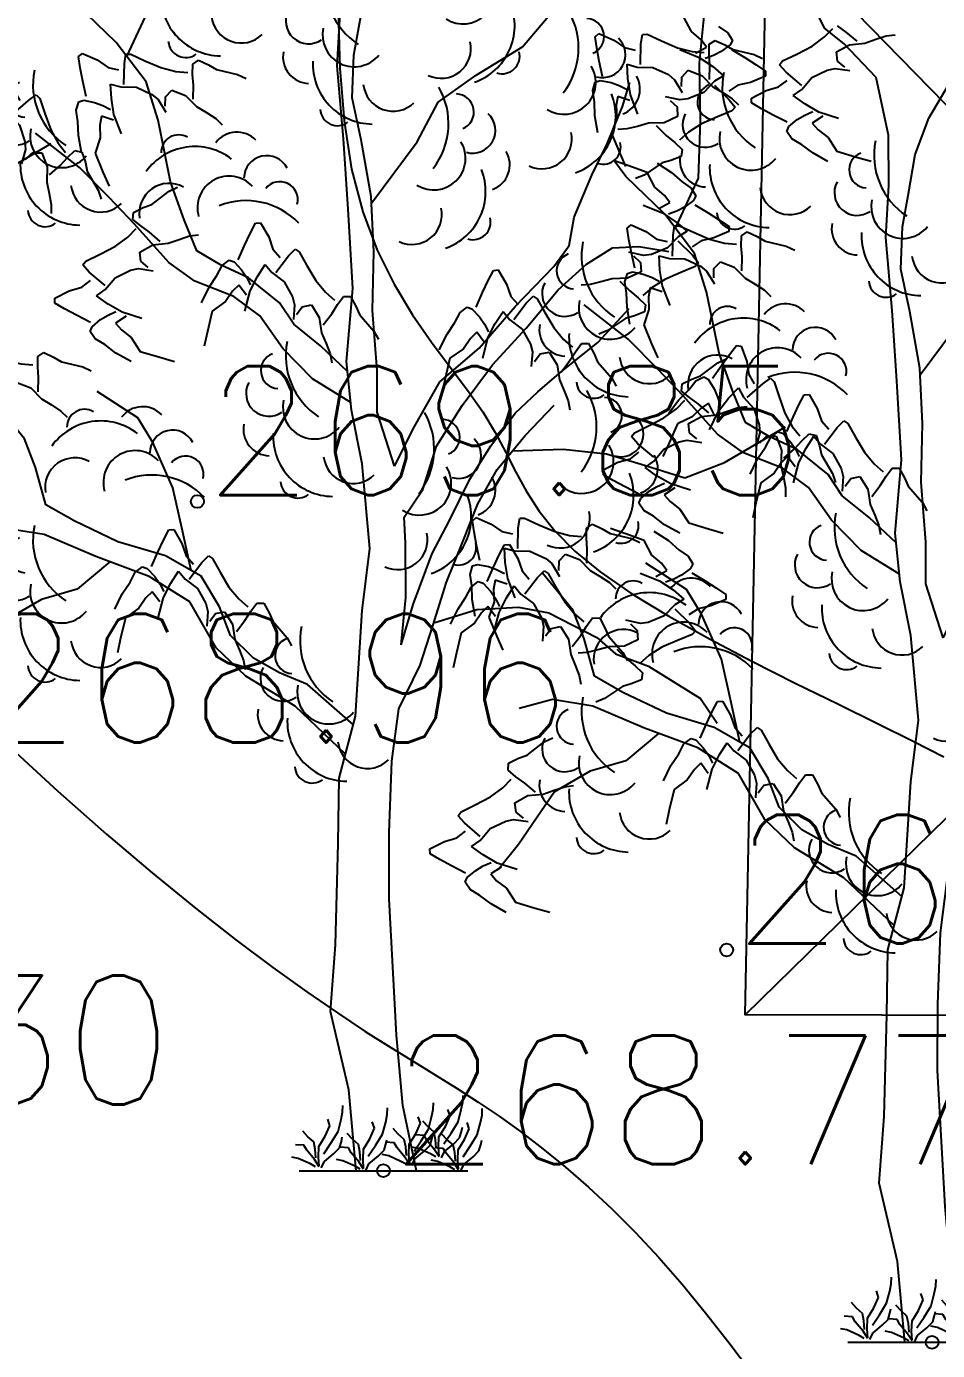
# Model space of a CAD drawing. Extents: x 524954 to 526204, y 9523489 to 9524010.
# Drawn here: x 525405.26 to 525412.33, y 9523567.04 to 9523577.31 of the extents above; entities that cross this region are included whole.
import ezdxf

# ---------------------------------------------------------------- set-up
doc = ezdxf.new("R2010")
doc.units = 0
doc.header["$PDMODE"] = 33
doc.header["$PDSIZE"] = 0.1
doc.linetypes.add('ACAD_ISO12W100', pattern=[21, 12, -3, 0, -3, 0, -3])
for name, color, linetype in [('Arbre', 34, 'ACAD_ISO12W100'), ('Bati', 6, 'Continuous'), ('CN_01_00', 3, 'Continuous'), ('CN_10_00', 1, 'Continuous'), ('TopoAlt', 3, 'Continuous'), ('TOPOJIS', 7, 'Continuous')]:
    doc.layers.add(name, color=color, linetype=linetype)
doc.styles.add('Simplex 1.0', font='Simplex.shx', dxfattribs={"width": 0.99, "height": 1})

# ---------------------------------------------------------------- blocks, each defined once
blk = doc.blocks.new('TCPOINT M')
at = {"color": 0}
blk.add_point((0, 0), dxfattribs=at)
at = {"layer": 'TopoAlt', "style": 'Simplex 1.0', "width": 0.99}
blk.add_attdef('ALT', (0.15, 0.15), '', height=1, dxfattribs=at)
blk = doc.blocks.new('v088')
at = {"linetype": 'Continuous'}
for p, q in [((-1.806, 9.931), (-1.749, 10.491)), ((-0.835, 10.2), (-0.991, 10.52)), ((-0.836, 10.131), (-0.771, 10.198)), ((-0.683, 10.078), (-0.835, 10.2)), ((-0.666, 10.169), (-0.735, 10.218)), ((-2.616, 10.132), (-2.587, 10.158)), ((-2.603, 10.046), (-2.616, 10.132)), ((-2.587, 10.158), (-2.471, 10.107)), ((-2.471, 10.107), (-2.388, 10.049)), ((-2.264, 9.917), (-2.261, 10.077)), ((-2.261, 10.077), (-2.249, 10.151)), ((-2.249, 10.151), (-2.211, 10.152)), ((-2.211, 10.152), (-2.101, 10.101)), ((-2.101, 10.101), (-1.977, 10.047)), ((-1.731, 9.995), (-1.73, 10.074)), ((-1.73, 10.074), (-1.685, 10.105)), ((-1.685, 10.105), (-1.608, 10.069)), ((-0.931, 10.06), (-0.836, 10.131)), ((-0.743, 10.015), (-0.642, 10.071)), ((-0.435, 9.816), (-0.683, 10.078)), ((-0.583, 10.098), (-0.666, 10.169)), ((-0.642, 10.071), (-0.523, 10.083)), ((-0.523, 10.083), (-0.438, 10.113)), ((-0.438, 10.113), (-0.356, 10.14)), ((-0.356, 10.14), (-0.287, 10.149)), ((-2.583, 9.943), (-2.603, 10.046)), ((-2.388, 10.049), (-2.306, 10.03)), ((-1.977, 10.047), (-1.862, 10.018)), ((-1.862, 10.018), (-1.769, 10.01)), ((-1.725, 9.911), (-1.731, 9.995)), ((-1.608, 10.069), (-1.547, 10.033)), ((-1.547, 10.033), (-1.382, 9.994)), ((-1.382, 9.994), (-1.316, 9.963)), ((-1.161, 9.945), (-1.051, 9.998)), ((-1.051, 9.998), (-0.931, 10.06)), ((-0.734, 9.943), (-0.743, 10.015)), ((-2.558, 9.824), (-2.583, 9.943)), ((-2.368, 9.919), (-2.288, 9.897)), ((-2.362, 9.808), (-2.368, 9.919)), ((-2.288, 9.897), (-2.168, 9.895)), ((-2.168, 9.895), (-2.047, 9.839)), ((-1.943, 9.82), (-1.893, 9.873)), ((-1.893, 9.873), (-1.786, 9.83)), ((-1.797, 9.483), (-1.806, 9.931)), ((-1.728, 9.802), (-1.725, 9.911)), ((-1.184, 9.915), (-1.161, 9.945)), ((-1.134, 9.859), (-1.184, 9.915)), ((-0.934, 9.816), (-0.814, 9.874)), ((-0.814, 9.874), (-0.753, 9.886)), ((-0.753, 9.886), (-0.639, 9.87)), ((-0.677, 9.896), (-0.734, 9.943)), ((-2.634, 9.715), (-2.614, 9.781)), ((-2.614, 9.781), (-2.576, 9.793)), ((-2.576, 9.793), (-2.492, 9.777)), ((-2.492, 9.777), (-2.428, 9.754)), ((-2.342, 9.683), (-2.362, 9.808)), ((-2.047, 9.839), (-2, 9.799)), ((-2, 9.799), (-1.94, 9.7)), ((-1.944, 9.746), (-1.943, 9.82)), ((-1.786, 9.83), (-1.702, 9.745)), ((-1.192, 9.743), (-1.125, 9.794)), ((-1.012, 9.755), (-1.134, 9.859)), ((-1.011, 9.724), (-0.934, 9.816)), ((-0.339, 9.37), (-0.435, 9.816)), ((-0.025, 9.501), (0.168, 9.829)), ((-2.621, 9.629), (-2.634, 9.715)), ((-2.439, 9.669), (-2.451, 9.601)), ((-2.346, 9.639), (-2.439, 9.669)), ((-2.428, 9.754), (-2.368, 9.723)), ((-2.283, 9.532), (-2.342, 9.683)), ((-1.702, 9.745), (-1.624, 9.699)), ((-1.624, 9.699), (-1.552, 9.652)), ((-1.402, 9.657), (-1.289, 9.715)), ((-1.289, 9.715), (-1.192, 9.743)), ((-1.079, 9.676), (-1.011, 9.724)), ((-0.989, 9.611), (-1.079, 9.676)), ((-2.617, 9.52), (-2.621, 9.629)), ((-2.451, 9.601), (-2.448, 9.503)), ((-1.552, 9.652), (-1.502, 9.604)), ((-1.401, 9.619), (-1.402, 9.657)), ((-1.325, 9.574), (-1.401, 9.619)), ((-1.233, 9.524), (-1.325, 9.574)), ((-0.88, 9.547), (-0.989, 9.611)), ((-2.595, 9.387), (-2.617, 9.52)), ((-2.448, 9.503), (-2.488, 9.382)), ((-1.812, 9.035), (-1.797, 9.483)), ((-1.125, 9.469), (-1.233, 9.524)), ((-1.113, 9.435), (-1.047, 9.49)), ((-1.047, 9.49), (-0.989, 9.525)), ((-0.989, 9.525), (-0.927, 9.553)), ((-0.848, 9.516), (-0.931, 9.463)), ((-0.931, 9.463), (-0.885, 9.411)), ((-0.726, 9.498), (-0.88, 9.547)), ((-0.131, 9.219), (-0.025, 9.501)), ((-2.488, 9.382), (-2.427, 9.234)), ((-1.128, 9.398), (-1.113, 9.435)), ((-1.089, 9.341), (-1.128, 9.398)), ((-0.885, 9.411), (-0.807, 9.351)), ((-0.337, 8.979), (-0.339, 9.37)), ((-1.014, 9.297), (-1.089, 9.341)), ((-0.927, 9.231), (-1.014, 9.297)), ((-0.807, 9.351), (-0.739, 9.244)), ((-2.378, 9.048), (-2.474, 9.177)), ((-2.427, 9.234), (-2.38, 9.127)), ((-0.81, 9.165), (-0.927, 9.231)), ((-0.739, 9.244), (-0.586, 9.198)), ((-0.586, 9.198), (-0.473, 9.166)), ((-0.186, 8.901), (-0.131, 9.219)), ((1.08, 8.722), (1.444, 9.153)), ((-2.074, 8.756), (-2.378, 9.048)), ((-1.992, 8.647), (-1.812, 9.035)), ((-0.36, 8.574), (-0.337, 8.979)), ((2.391, 8.841), (2.33, 8.953)), ((-0.231, 8.658), (-0.186, 8.901)), ((2.465, 8.776), (2.391, 8.841)), ((2.601, 8.881), (2.673, 8.832)), ((-1.843, 8.45), (-2.074, 8.756)), ((2.507, 8.721), (2.465, 8.776)), ((2.691, 8.737), (2.621, 8.686)), ((2.673, 8.832), (2.708, 8.773)), ((2.708, 8.773), (2.691, 8.737)), ((-2.366, 8.647), (-2.337, 8.672)), ((-2.353, 8.56), (-2.366, 8.647)), ((-2.337, 8.672), (-2.221, 8.621)), ((-2.011, 8.592), (-1.999, 8.665)), ((-1.999, 8.665), (-1.961, 8.666)), ((-1.961, 8.666), (-1.851, 8.615)), ((-0.243, 8.328), (-0.231, 8.658)), ((0.718, 8.503), (1.08, 8.722)), ((2.3, 8.701), (2.45, 8.641)), ((2.421, 8.673), (2.507, 8.721)), ((2.45, 8.641), (2.555, 8.57)), ((2.561, 8.655), (2.497, 8.632)), ((2.621, 8.686), (2.561, 8.655)), ((2.701, 8.703), (2.805, 8.64)), ((2.805, 8.64), (2.893, 8.584)), ((-2.333, 8.457), (-2.353, 8.56)), ((-2.221, 8.621), (-2.138, 8.563)), ((-2.138, 8.563), (-2.056, 8.544)), ((-2.014, 8.431), (-2.011, 8.592)), ((-1.851, 8.615), (-1.727, 8.562)), ((-1.727, 8.562), (-1.612, 8.532)), ((-1.612, 8.532), (-1.519, 8.524)), ((-1.481, 8.509), (-1.48, 8.588)), ((-1.48, 8.588), (-1.435, 8.619)), ((-1.435, 8.619), (-1.357, 8.583)), ((-1.357, 8.583), (-1.297, 8.547)), ((-1.297, 8.547), (-1.132, 8.508)), ((-0.311, 8.009), (-0.36, 8.574)), ((2.555, 8.57), (2.64, 8.498)), ((2.893, 8.584), (2.966, 8.534)), ((2.966, 8.534), (2.964, 8.496)), ((-2.308, 8.338), (-2.333, 8.457)), ((-2.118, 8.433), (-2.038, 8.411)), ((-2.112, 8.322), (-2.118, 8.433)), ((-1.75, 8.153), (-1.843, 8.45)), ((-1.475, 8.425), (-1.481, 8.509)), ((-1.132, 8.508), (-1.066, 8.477)), ((0.424, 8.292), (0.718, 8.503)), ((1.855, 8.26), (1.913, 8.447)), ((2.57, 8.455), (2.487, 8.369)), ((2.64, 8.498), (2.57, 8.455)), ((2.848, 8.446), (2.749, 8.424)), ((2.964, 8.496), (2.848, 8.446)), ((-2.038, 8.411), (-1.918, 8.409)), ((-1.918, 8.409), (-1.797, 8.353)), ((-1.797, 8.353), (-1.75, 8.313)), ((-1.694, 8.261), (-1.693, 8.334)), ((-1.693, 8.334), (-1.643, 8.387)), ((-1.643, 8.387), (-1.536, 8.344)), ((-1.536, 8.344), (-1.452, 8.259)), ((-1.478, 8.316), (-1.475, 8.425)), ((-0.174, 8), (-0.243, 8.328)), ((2.301, 8.311), (2.188, 8.335)), ((2.487, 8.369), (2.362, 8.319)), ((2.568, 8.425), (2.683, 8.312)), ((2.749, 8.424), (2.679, 8.378)), ((-2.384, 8.23), (-2.364, 8.296)), ((-2.371, 8.143), (-2.384, 8.23)), ((-2.364, 8.296), (-2.326, 8.308)), ((-2.326, 8.308), (-2.242, 8.291)), ((-2.242, 8.291), (-2.178, 8.268)), ((-2.178, 8.268), (-2.118, 8.237)), ((-2.092, 8.197), (-2.112, 8.322)), ((-1.75, 8.313), (-1.69, 8.215)), ((-1.452, 8.259), (-1.374, 8.213)), ((0.262, 7.984), (0.424, 8.292)), ((1.736, 7.971), (1.855, 8.26)), ((2.225, 8.306), (2.278, 8.256)), ((2.278, 8.256), (2.282, 8.183)), ((2.362, 8.319), (2.301, 8.311)), ((2.704, 8.225), (2.591, 8.179)), ((2.683, 8.312), (2.729, 8.254)), ((2.729, 8.254), (2.704, 8.225)), ((-2.367, 8.034), (-2.371, 8.143)), ((-2.189, 8.184), (-2.201, 8.115)), ((-2.096, 8.154), (-2.189, 8.184)), ((-2.033, 8.047), (-2.092, 8.197)), ((-1.653, 7.676), (-1.75, 8.153)), ((-1.374, 8.213), (-1.302, 8.166)), ((-1.302, 8.166), (-1.252, 8.118)), ((2.058, 8.13), (1.971, 8.105)), ((2.178, 8.134), (2.058, 8.13)), ((2.282, 8.183), (2.178, 8.134)), ((2.467, 8.125), (2.367, 8.061)), ((2.591, 8.179), (2.467, 8.125)), ((-2.358, 7.786), (-2.7, 8.052)), ((-2.345, 7.902), (-2.367, 8.034)), ((-2.198, 8.017), (-2.238, 7.897)), ((-2.201, 8.115), (-2.198, 8.017)), ((1.888, 8.085), (1.819, 8.08)), ((1.971, 8.105), (1.888, 8.085)), ((2.117, 8.111), (2.195, 8.035)), ((2.195, 8.035), (2.261, 7.981)), ((2.367, 8.061), (2.298, 7.999)), ((-0.274, 7.463), (-0.311, 8.009)), ((-0.096, 7.56), (-0.174, 8)), ((-0.093, 7.509), (0.262, 7.984)), ((1.617, 7.726), (1.736, 7.971)), ((2.261, 7.981), (2.318, 7.927)), ((2.318, 7.927), (2.31, 7.872)), ((-2.238, 7.897), (-2.177, 7.749)), ((1.896, 7.802), (1.786, 7.841)), ((2.163, 7.821), (2.022, 7.727)), ((2.123, 7.82), (2.235, 7.746)), ((2.231, 7.841), (2.163, 7.821)), ((2.31, 7.872), (2.231, 7.841)), ((-2.129, 7.554), (-2.358, 7.786)), ((-2.177, 7.749), (-2.13, 7.641)), ((1.481, 7.4), (1.617, 7.726)), ((2.046, 7.746), (1.896, 7.802)), ((2.022, 7.727), (1.955, 7.7)), ((2.107, 7.634), (2.046, 7.746)), ((2.235, 7.746), (2.317, 7.675)), ((-1.663, 7.603), (-1.598, 7.634)), ((-1.547, 7.38), (-1.653, 7.676)), ((2.181, 7.57), (2.107, 7.634)), ((2.317, 7.675), (2.389, 7.625)), ((2.389, 7.625), (2.424, 7.566)), ((-1.932, 7.347), (-2.129, 7.554)), ((-1.797, 7.5), (-1.663, 7.603)), ((-0.075, 7.131), (-0.096, 7.56)), ((2.137, 7.467), (2.223, 7.514)), ((2.223, 7.514), (2.181, 7.57)), ((2.407, 7.53), (2.337, 7.479)), ((2.424, 7.566), (2.407, 7.53)), ((-1.945, 7.383), (-1.94, 7.438)), ((-1.94, 7.438), (-1.864, 7.475)), ((-1.864, 7.475), (-1.797, 7.5)), ((-0.237, 6.848), (-0.274, 7.463)), ((1.442, 7.181), (1.481, 7.4)), ((2.016, 7.494), (2.166, 7.434)), ((2.166, 7.434), (2.271, 7.363)), ((2.277, 7.448), (2.213, 7.425)), ((2.337, 7.479), (2.277, 7.448)), ((2.417, 7.496), (2.521, 7.433)), ((2.521, 7.433), (2.609, 7.377)), ((-1.985, 7.246), (-1.92, 7.313)), ((-1.884, 7.333), (-1.945, 7.383)), ((-1.665, 7.048), (-1.932, 7.347)), ((-1.815, 7.284), (-1.884, 7.333)), ((-1.449, 7.14), (-1.547, 7.38)), ((-1.034, 7.275), (-0.994, 7.353)), ((-0.994, 7.353), (-0.955, 7.356)), ((-0.955, 7.356), (-0.891, 7.247)), ((2.271, 7.363), (2.357, 7.292)), ((2.609, 7.377), (2.682, 7.328)), ((2.682, 7.328), (2.68, 7.289)), ((-2.081, 7.175), (-1.985, 7.246)), ((-1.732, 7.213), (-1.815, 7.284)), ((-1.791, 7.186), (-1.672, 7.198)), ((-1.672, 7.198), (-1.587, 7.228)), ((-1.587, 7.228), (-1.505, 7.255)), ((-1.505, 7.255), (-1.436, 7.264)), ((-1.078, 7.18), (-1.034, 7.275)), ((-0.891, 7.247), (-0.858, 7.151)), ((2.286, 7.249), (2.203, 7.162)), ((2.284, 7.218), (2.399, 7.105)), ((2.357, 7.292), (2.286, 7.249)), ((2.465, 7.218), (2.395, 7.171)), ((2.564, 7.239), (2.465, 7.218)), ((2.68, 7.289), (2.564, 7.239)), ((-2.31, 7.06), (-2.2, 7.113)), ((-2.2, 7.113), (-2.081, 7.175)), ((-1.892, 7.13), (-1.791, 7.186)), ((-1.883, 7.058), (-1.892, 7.13)), ((-1.266, 7.031), (-1.449, 7.14)), ((-1.128, 7.069), (-1.078, 7.18)), ((-0.858, 7.151), (-0.802, 7.088)), ((-0.835, 6.972), (-0.738, 7.1)), ((-0.738, 7.1), (-0.686, 7.153)), ((-0.686, 7.153), (-0.654, 7.131)), ((-0.654, 7.131), (-0.595, 7.025)), ((-0.084, 6.677), (-0.075, 7.131)), ((1.321, 7.017), (1.442, 7.181)), ((1.575, 7.035), (1.778, 7.163)), ((1.778, 7.163), (1.983, 7.174)), ((2.018, 7.104), (1.904, 7.128)), ((1.941, 7.1), (1.994, 7.049)), ((1.983, 7.174), (2.214, 7.135)), ((2.079, 7.112), (2.018, 7.104)), ((2.203, 7.162), (2.079, 7.112)), ((2.399, 7.105), (2.445, 7.047)), ((-2.333, 7.03), (-2.31, 7.06)), ((-2.283, 6.974), (-2.333, 7.03)), ((-2.083, 6.931), (-1.963, 6.989)), ((-1.963, 6.989), (-1.902, 7.001)), ((-1.902, 7.001), (-1.788, 6.985)), ((-1.826, 7.011), (-1.883, 7.058)), ((-1.463, 6.903), (-1.665, 7.048)), ((-1.293, 6.947), (-1.253, 7.025)), ((-1.047, 6.93), (-1.266, 7.031)), ((-1.253, 7.025), (-1.198, 7.067)), ((-1.198, 7.067), (-1.16, 7.055)), ((-1.16, 7.055), (-1.101, 6.992)), ((-1.101, 6.992), (-1.063, 6.936)), ((-0.978, 6.941), (-0.918, 7.034)), ((-0.918, 7.034), (-0.866, 6.97)), ((-0.595, 7.025), (-0.526, 6.909)), ((0.853, 6.987), (0.891, 6.991)), ((0.891, 6.991), (0.955, 6.881)), ((1.023, 6.706), (1.321, 7.017)), ((1.356, 6.837), (1.575, 7.035)), ((1.994, 7.049), (1.999, 6.976)), ((2.42, 7.018), (2.307, 6.972)), ((2.445, 7.047), (2.42, 7.018)), ((-2.342, 6.858), (-2.275, 6.909)), ((-2.161, 6.87), (-2.283, 6.974)), ((-2.161, 6.839), (-2.083, 6.931)), ((-1.162, 6.785), (-1.463, 6.903)), ((-1.354, 6.857), (-1.293, 6.947)), ((-1.063, 6.936), (-1.032, 6.875)), ((-0.806, 6.736), (-1.047, 6.93)), ((-1.035, 6.828), (-0.978, 6.941)), ((-0.866, 6.97), (-0.77, 6.898)), ((-0.77, 6.898), (-0.705, 6.781)), ((-0.526, 6.909), (-0.45, 6.818)), ((0.768, 6.815), (0.813, 6.909)), ((0.813, 6.909), (0.853, 6.987)), ((1.688, 6.899), (1.604, 6.878)), ((1.775, 6.923), (1.688, 6.899)), ((1.894, 6.927), (1.775, 6.923)), ((1.834, 6.904), (1.912, 6.828)), ((1.999, 6.976), (1.894, 6.927)), ((2.184, 6.918), (2.084, 6.854)), ((2.307, 6.972), (2.184, 6.918)), ((-2.551, 6.772), (-2.439, 6.83)), ((-2.439, 6.83), (-2.342, 6.858)), ((-2.228, 6.791), (-2.161, 6.839)), ((-2.138, 6.726), (-2.228, 6.791)), ((-1.413, 6.737), (-1.354, 6.857)), ((-1.172, 6.826), (-1.227, 6.745)), ((-1.122, 6.874), (-1.172, 6.826)), ((-0.96, 6.634), (-1.162, 6.785)), ((-1.064, 6.795), (-1.122, 6.874)), ((-1.076, 6.671), (-1.035, 6.828)), ((-0.45, 6.818), (-0.379, 6.757)), ((-0.357, 6.722), (-0.31, 6.785)), ((-0.31, 6.785), (-0.255, 6.784)), ((-0.287, 6.281), (-0.237, 6.848)), ((-0.255, 6.784), (-0.214, 6.71)), ((0.719, 6.703), (0.768, 6.815)), ((0.955, 6.881), (0.989, 6.786)), ((0.989, 6.786), (1.044, 6.722)), ((1.107, 6.54), (1.356, 6.837)), ((1.108, 6.734), (1.161, 6.787)), ((1.161, 6.787), (1.192, 6.766)), ((1.604, 6.878), (1.535, 6.874)), ((1.912, 6.828), (1.977, 6.774)), ((2.084, 6.854), (2.014, 6.792)), ((-2.55, 6.734), (-2.551, 6.772)), ((-2.475, 6.689), (-2.55, 6.734)), ((-2.383, 6.639), (-2.475, 6.689)), ((-2.029, 6.662), (-2.138, 6.726)), ((-1.227, 6.745), (-1.33, 6.67)), ((-0.697, 6.571), (-0.806, 6.736)), ((-0.705, 6.781), (-0.69, 6.721)), ((-0.69, 6.721), (-0.699, 6.606)), ((-0.675, 6.646), (-0.632, 6.705)), ((-0.632, 6.705), (-0.56, 6.719)), ((-0.56, 6.719), (-0.498, 6.621)), ((-0.402, 6.651), (-0.357, 6.722)), ((-0.214, 6.71), (-0.186, 6.645)), ((0.594, 6.66), (0.649, 6.702)), ((0.649, 6.702), (0.686, 6.689)), ((0.686, 6.689), (0.745, 6.626)), ((0.743, 6.383), (1.023, 6.706)), ((1.011, 6.606), (1.108, 6.734)), ((1.192, 6.766), (1.252, 6.66)), ((1.663, 6.427), (1.906, 6.693)), ((1.977, 6.774), (2.034, 6.72)), ((2.034, 6.72), (2.026, 6.666)), ((-2.274, 6.584), (-2.383, 6.639)), ((-2.262, 6.55), (-2.196, 6.606)), ((-2.196, 6.606), (-2.138, 6.64)), ((-2.138, 6.64), (-2.076, 6.668)), ((-1.998, 6.632), (-2.08, 6.578)), ((-2.08, 6.578), (-2.034, 6.526)), ((-1.875, 6.613), (-2.029, 6.662)), ((-1.33, 6.67), (-1.367, 6.514)), ((-0.78, 6.382), (-0.96, 6.634)), ((-0.498, 6.621), (-0.48, 6.503)), ((-0.468, 6.564), (-0.402, 6.651)), ((-0.186, 6.645), (-0.075, 6.517)), ((-0.049, 6.211), (-0.084, 6.677)), ((0.493, 6.492), (0.554, 6.582)), ((0.554, 6.582), (0.594, 6.66)), ((0.745, 6.626), (0.783, 6.571)), ((0.868, 6.575), (0.929, 6.669)), ((0.929, 6.669), (0.98, 6.604)), ((0.98, 6.604), (1.076, 6.532)), ((1.252, 6.66), (1.321, 6.544)), ((1.879, 6.614), (1.738, 6.52)), ((1.947, 6.634), (1.879, 6.614)), ((2.026, 6.666), (1.947, 6.634)), ((-2.277, 6.513), (-2.262, 6.55)), ((-2.238, 6.456), (-2.277, 6.513)), ((-2.034, 6.526), (-1.957, 6.466)), ((-1.367, 6.514), (-1.392, 6.4)), ((-0.488, 6.401), (-0.697, 6.571)), ((-0.48, 6.503), (-0.444, 6.419)), ((-0.075, 6.517), (-0.04, 6.453)), ((0.433, 6.371), (0.493, 6.492)), ((0.724, 6.509), (0.675, 6.46)), ((0.782, 6.43), (0.724, 6.509)), ((0.783, 6.571), (0.814, 6.51)), ((0.811, 6.463), (0.868, 6.575)), ((0.846, 6.255), (1.107, 6.54)), ((1.076, 6.532), (1.141, 6.416)), ((1.321, 6.544), (1.397, 6.452)), ((1.738, 6.52), (1.671, 6.493)), ((-3.568, 6.377), (-3.539, 6.402)), ((-3.555, 6.29), (-3.568, 6.377)), ((-3.539, 6.402), (-3.423, 6.351)), ((-3.213, 6.322), (-3.201, 6.396)), ((-3.201, 6.396), (-3.163, 6.397)), ((-3.163, 6.397), (-3.053, 6.346)), ((-2.163, 6.412), (-2.238, 6.456)), ((-2.076, 6.346), (-2.163, 6.412)), ((-1.957, 6.466), (-1.888, 6.359)), ((-0.551, 6.145), (-0.78, 6.382)), ((-0.279, 6.204), (-0.488, 6.401)), ((-0.444, 6.419), (-0.414, 6.339)), ((0.438, 6.122), (0.743, 6.383)), ((0.62, 6.379), (0.516, 6.305)), ((0.675, 6.46), (0.62, 6.379)), ((0.771, 6.306), (0.811, 6.463)), ((1.141, 6.416), (1.157, 6.356)), ((1.381, 6.204), (1.663, 6.427)), ((1.397, 6.452), (1.467, 6.391)), ((1.489, 6.356), (1.536, 6.42)), ((1.536, 6.42), (1.591, 6.419)), ((1.591, 6.419), (1.633, 6.344)), ((2.685, 6.334), (2.739, 6.404)), ((2.739, 6.404), (2.777, 6.4)), ((2.777, 6.4), (2.82, 6.28)), ((-3.535, 6.188), (-3.555, 6.29)), ((-3.423, 6.351), (-3.34, 6.294)), ((-3.34, 6.294), (-3.258, 6.275)), ((-3.216, 6.161), (-3.213, 6.322)), ((-3.053, 6.346), (-2.929, 6.292)), ((-2.929, 6.292), (-2.814, 6.263)), ((-2.683, 6.24), (-2.682, 6.318)), ((-2.682, 6.318), (-2.637, 6.35)), ((-2.637, 6.35), (-2.56, 6.314)), ((-2.56, 6.314), (-2.499, 6.278)), ((-2.499, 6.278), (-2.334, 6.239)), ((-1.959, 6.28), (-2.076, 6.346)), ((-1.888, 6.359), (-1.735, 6.313)), ((-1.735, 6.313), (-1.622, 6.281)), ((-0.414, 6.339), (-0.401, 6.271)), ((-0.248, 5.902), (-0.287, 6.281)), ((0.516, 6.305), (0.479, 6.149)), ((1.157, 6.356), (1.147, 6.241)), ((1.171, 6.28), (1.215, 6.339)), ((1.215, 6.339), (1.286, 6.353)), ((1.286, 6.353), (1.348, 6.255)), ((1.378, 6.198), (1.444, 6.285)), ((1.444, 6.285), (1.489, 6.356)), ((1.633, 6.344), (1.661, 6.279)), ((1.661, 6.279), (1.771, 6.151)), ((2.623, 6.25), (2.685, 6.334)), ((2.82, 6.28), (2.835, 6.18)), ((-3.51, 6.069), (-3.535, 6.188)), ((-2.814, 6.263), (-2.721, 6.255)), ((-2.677, 6.155), (-2.683, 6.24)), ((-2.334, 6.239), (-2.268, 6.208)), ((-0.049, 5.888), (-0.049, 6.211)), ((0.61, 5.939), (0.846, 6.255)), ((1.198, 6.044), (1.381, 6.204)), ((1.348, 6.255), (1.367, 6.137)), ((2.554, 6.15), (2.623, 6.25)), ((2.835, 6.18), (2.877, 6.107)), ((-3.32, 6.164), (-3.24, 6.142)), ((-3.314, 6.053), (-3.32, 6.164)), ((-3.24, 6.142), (-3.121, 6.14)), ((-3.121, 6.14), (-2.999, 6.083)), ((-2.999, 6.083), (-2.952, 6.044)), ((-2.896, 5.991), (-2.895, 6.065)), ((-2.895, 6.065), (-2.845, 6.118)), ((-2.845, 6.118), (-2.738, 6.075)), ((-2.738, 6.075), (-2.654, 5.99)), ((-2.68, 6.046), (-2.677, 6.155)), ((-0.254, 5.961), (-0.551, 6.145)), ((0.24, 5.776), (0.438, 6.122)), ((0.479, 6.149), (0.454, 6.035)), ((1.367, 6.137), (1.402, 6.054)), ((1.771, 6.151), (1.807, 6.088)), ((2.37, 6.061), (2.423, 6.13)), ((2.423, 6.13), (2.485, 6.161)), ((2.485, 6.161), (2.52, 6.142)), ((2.52, 6.142), (2.566, 6.069)), ((2.566, 6.069), (2.593, 6.007)), ((2.677, 5.996), (2.754, 6.077)), ((2.754, 6.077), (2.793, 6.004)), ((2.823, 6), (2.943, 6.107)), ((2.943, 6.107), (3.004, 6.15)), ((3.004, 6.15), (3.031, 6.123)), ((3.031, 6.123), (3.07, 6.007)), ((-3.586, 5.96), (-3.566, 6.026)), ((-3.573, 5.874), (-3.586, 5.96)), ((-3.566, 6.026), (-3.528, 6.038)), ((-3.528, 6.038), (-3.444, 6.022)), ((-3.444, 6.022), (-3.38, 5.999)), ((-3.38, 5.999), (-3.32, 5.968)), ((-3.294, 5.928), (-3.314, 6.053)), ((-2.787, 5.681), (-3.023, 5.969)), ((-2.952, 6.044), (-2.892, 5.945)), ((-2.654, 5.99), (-2.576, 5.943)), ((-1.907, 5.843), (-2.222, 6.048)), ((1.021, 5.879), (1.198, 6.044)), ((1.402, 6.054), (1.433, 5.974)), ((1.433, 5.974), (1.446, 5.906)), ((2.212, 5.877), (2.293, 5.984)), ((2.293, 5.984), (2.37, 6.061)), ((2.593, 6.007), (2.612, 5.942)), ((2.6, 5.896), (2.677, 5.996)), ((2.793, 6.004), (2.873, 5.915)), ((3.07, 6.007), (3.116, 5.88)), ((-3.57, 5.765), (-3.573, 5.874)), ((-3.392, 5.914), (-3.403, 5.846)), ((-3.298, 5.884), (-3.392, 5.914)), ((-3.235, 5.777), (-3.294, 5.928)), ((-2.576, 5.943), (-2.504, 5.896)), ((-2.504, 5.896), (-2.454, 5.849)), ((-0.165, 5.487), (-0.248, 5.902)), ((0.085, 5.468), (-0.049, 5.888)), ((0.411, 5.624), (0.61, 5.939)), ((0.834, 5.626), (1.021, 5.879)), ((1.1, 5.706), (1.325, 5.941)), ((2.466, 5.919), (2.396, 5.85)), ((2.523, 5.957), (2.466, 5.919)), ((2.566, 5.869), (2.523, 5.957)), ((2.531, 5.75), (2.6, 5.896)), ((2.873, 5.915), (2.916, 5.788)), ((3.116, 5.88), (3.173, 5.777)), ((-3.547, 5.632), (-3.57, 5.765)), ((-3.403, 5.846), (-3.4, 5.748)), ((-1.791, 5.652), (-1.907, 5.843)), ((0.085, 5.468), (0.24, 5.776)), ((2.281, 5.796), (2.216, 5.65)), ((2.396, 5.85), (2.281, 5.796)), ((2.646, 5.496), (3.119, 5.774)), ((2.916, 5.788), (2.92, 5.727)), ((3.173, 5.777), (3.231, 5.703)), ((-3.4, 5.748), (-3.44, 5.627)), ((-2.701, 5.459), (-2.787, 5.681)), ((-1.635, 5.301), (-1.791, 5.652)), ((0.881, 5.441), (1.1, 5.706)), ((2.92, 5.727), (2.889, 5.615)), ((2.92, 5.65), (2.973, 5.7)), ((2.973, 5.7), (3.047, 5.7)), ((3.047, 5.7), (3.089, 5.592)), ((3.189, 5.603), (3.247, 5.665)), ((3.247, 5.665), (3.304, 5.719)), ((3.304, 5.719), (3.358, 5.707)), ((3.358, 5.707), (3.385, 5.627)), ((-3.44, 5.627), (-3.379, 5.479)), ((0.306, 5.286), (0.411, 5.624)), ((0.671, 5.368), (0.834, 5.626)), ((1.001, 5.586), (1.394, 5.601)), ((1.394, 5.601), (1.731, 5.564)), ((1.731, 5.564), (2, 5.483)), ((2.216, 5.65), (2.169, 5.542)), ((3.089, 5.592), (3.085, 5.473)), ((3.108, 5.53), (3.189, 5.603)), ((3.385, 5.627), (3.4, 5.557)), ((3.4, 5.557), (3.485, 5.411)), ((-3.379, 5.479), (-3.332, 5.372)), ((-2.621, 5.169), (-2.701, 5.459)), ((-0.107, 4.829), (-0.165, 5.487)), ((2, 5.483), (2.338, 5.378)), ((2.338, 5.378), (2.646, 5.496)), ((3.085, 5.473), (3.104, 5.384)), ((0.51, 5.041), (0.671, 5.368)), ((0.731, 5.176), (0.881, 5.441)), ((3.104, 5.384), (3.12, 5.3)), ((3.485, 5.411), (3.508, 5.342)), ((-1.559, 4.967), (-1.635, 5.301)), ((0.161, 5.071), (0.306, 5.286)), ((3.12, 5.3), (3.12, 5.23)), ((-2.4, 5.043), (-2.621, 5.169)), ((0.619, 4.888), (0.731, 5.176)), ((-2.061, 4.882), (-2.4, 5.043)), ((0.172, 4.872), (0.161, 5.071)), ((0.379, 4.79), (0.51, 5.041)), ((-2.946, 4.988), (-3.206, 4.92)), ((-2.634, 4.938), (-2.946, 4.988)), ((-2.233, 4.766), (-2.634, 4.938)), ((-1.707, 4.895), (-1.667, 4.973)), ((-1.667, 4.973), (-1.628, 4.976)), ((-1.628, 4.976), (-1.564, 4.867)), ((-1.492, 4.659), (-1.559, 4.967)), ((1.872, 4.946), (1.762, 4.985)), ((2.022, 4.89), (1.872, 4.946)), ((2.099, 4.964), (2.211, 4.89)), ((-1.692, 4.771), (-2.061, 4.882)), ((-1.751, 4.8), (-1.707, 4.895)), ((-1.564, 4.867), (-1.531, 4.771)), ((0.174, 4.45), (0.172, 4.872)), ((0.489, 4.568), (0.619, 4.888)), ((0.899, 4.779), (0.939, 4.857)), ((0.939, 4.857), (0.978, 4.861)), ((0.978, 4.861), (1.042, 4.751)), ((2.083, 4.778), (2.022, 4.89)), ((2.211, 4.89), (2.293, 4.818)), ((-1.819, 4.613), (-2.233, 4.766)), ((-1.801, 4.689), (-1.751, 4.8)), ((-1.415, 4.615), (-1.692, 4.771)), ((-1.531, 4.771), (-1.475, 4.707)), ((-1.411, 4.72), (-1.359, 4.773)), ((-1.359, 4.773), (-1.327, 4.751)), ((-1.327, 4.751), (-1.268, 4.645)), ((-0.166, 4.349), (-0.107, 4.829)), ((0.231, 4.395), (0.379, 4.79)), ((0.855, 4.685), (0.899, 4.779)), ((1.042, 4.751), (1.075, 4.656)), ((2.157, 4.714), (2.083, 4.778)), ((2.293, 4.818), (2.365, 4.769)), ((2.365, 4.769), (2.4, 4.71)), ((-3.143, 4.557), (-3.01, 4.66)), ((-3.01, 4.66), (-2.944, 4.692)), ((-2.123, 4.725), (-2.377, 4.514)), ((-1.966, 4.567), (-1.926, 4.645)), ((-1.926, 4.645), (-1.871, 4.687)), ((-1.871, 4.687), (-1.833, 4.675)), ((-1.833, 4.675), (-1.774, 4.612)), ((-1.651, 4.561), (-1.591, 4.654)), ((-1.591, 4.654), (-1.539, 4.59)), ((-1.508, 4.592), (-1.411, 4.72)), ((-1.268, 4.645), (-1.199, 4.529)), ((0.805, 4.573), (0.855, 4.685)), ((1.075, 4.656), (1.131, 4.592)), ((1.195, 4.604), (1.247, 4.657)), ((1.247, 4.657), (1.279, 4.636)), ((1.279, 4.636), (1.338, 4.53)), ((1.992, 4.638), (2.142, 4.578)), ((2.113, 4.611), (2.199, 4.658)), ((2.199, 4.658), (2.157, 4.714)), ((2.383, 4.674), (2.313, 4.623)), ((2.4, 4.71), (2.383, 4.674)), ((2.393, 4.64), (2.497, 4.577)), ((-3.287, 4.496), (-3.21, 4.533)), ((-3.21, 4.533), (-3.143, 4.557)), ((-2.027, 4.477), (-1.966, 4.567)), ((-1.504, 4.415), (-1.819, 4.613)), ((-1.774, 4.612), (-1.736, 4.556)), ((-1.736, 4.556), (-1.705, 4.495)), ((-1.708, 4.448), (-1.651, 4.561)), ((-1.539, 4.59), (-1.443, 4.518)), ((-1.273, 4.376), (-1.415, 4.615)), ((-1.199, 4.529), (-1.123, 4.438)), ((0.384, 4.23), (0.489, 4.568)), ((0.64, 4.452), (0.68, 4.53)), ((0.68, 4.53), (0.735, 4.572)), ((0.735, 4.572), (0.773, 4.559)), ((0.773, 4.559), (0.832, 4.496)), ((0.955, 4.445), (1.015, 4.539)), ((1.015, 4.539), (1.067, 4.474)), ((1.098, 4.476), (1.195, 4.604)), ((1.338, 4.53), (1.407, 4.414)), ((2.142, 4.578), (2.247, 4.507)), ((2.253, 4.592), (2.189, 4.569)), ((2.313, 4.623), (2.253, 4.592)), ((2.497, 4.577), (2.585, 4.521)), ((-3.291, 4.441), (-3.287, 4.496)), ((-3.23, 4.39), (-3.291, 4.441)), ((-2.655, 4.434), (-2.931, 4.273)), ((-2.377, 4.514), (-2.655, 4.434)), ((-2.086, 4.357), (-2.027, 4.477)), ((-1.845, 4.445), (-1.9, 4.365)), ((-1.795, 4.494), (-1.845, 4.445)), ((-1.737, 4.415), (-1.795, 4.494)), ((-1.749, 4.291), (-1.708, 4.448)), ((-1.443, 4.518), (-1.378, 4.401)), ((-1.123, 4.438), (-1.052, 4.377)), ((0.138, 4.082), (0.174, 4.45)), ((0.579, 4.362), (0.64, 4.452)), ((0.832, 4.496), (0.87, 4.441)), ((0.87, 4.441), (0.901, 4.38)), ((0.898, 4.333), (0.955, 4.445)), ((1.067, 4.474), (1.163, 4.402)), ((2.247, 4.507), (2.332, 4.436)), ((2.332, 4.436), (2.262, 4.393)), ((2.656, 4.433), (2.54, 4.383)), ((2.585, 4.521), (2.658, 4.472)), ((2.658, 4.472), (2.656, 4.433)), ((-3.331, 4.304), (-3.266, 4.37)), ((-3.162, 4.341), (-3.23, 4.39)), ((-3.079, 4.271), (-3.162, 4.341)), ((-2.851, 4.312), (-2.783, 4.321)), ((-1.9, 4.365), (-2.003, 4.29)), ((-1.298, 4.058), (-1.504, 4.415)), ((-1.378, 4.401), (-1.363, 4.341)), ((-1.363, 4.341), (-1.372, 4.226)), ((-1.349, 4.266), (-1.305, 4.325)), ((-1.305, 4.325), (-1.233, 4.338)), ((-1.188, 4.154), (-1.273, 4.376)), ((-1.233, 4.338), (-1.171, 4.241)), ((-1.075, 4.271), (-1.03, 4.342)), ((-1.03, 4.342), (-0.984, 4.405)), ((-0.984, 4.405), (-0.928, 4.404)), ((-0.928, 4.404), (-0.887, 4.33)), ((-0.887, 4.33), (-0.859, 4.265)), ((-0.217, 3.527), (-0.166, 4.349)), ((0.138, 4.082), (0.231, 4.395)), ((0.391, 4.253), (0.724, 4.355)), ((0.52, 4.241), (0.579, 4.362)), ((0.761, 4.33), (0.706, 4.249)), ((0.724, 4.355), (1.047, 4.375)), ((0.811, 4.379), (0.761, 4.33)), ((0.869, 4.3), (0.811, 4.379)), ((0.857, 4.176), (0.898, 4.333)), ((1.047, 4.375), (1.284, 4.33)), ((1.163, 4.402), (1.228, 4.286)), ((1.284, 4.33), (1.655, 4.138)), ((1.407, 4.414), (1.483, 4.322)), ((1.483, 4.322), (1.554, 4.261)), ((2.262, 4.393), (2.179, 4.306)), ((2.26, 4.362), (2.375, 4.249)), ((2.441, 4.361), (2.371, 4.315)), ((2.54, 4.383), (2.441, 4.361)), ((-3.547, 4.171), (-3.427, 4.233)), ((-3.427, 4.233), (-3.331, 4.304)), ((-3.239, 4.188), (-3.137, 4.244)), ((-2.931, 4.273), (-3.209, 3.863)), ((-3.137, 4.244), (-3.019, 4.255)), ((-3.019, 4.255), (-2.933, 4.286)), ((-2.933, 4.286), (-2.851, 4.312)), ((-2.003, 4.29), (-2.04, 4.134)), ((-1.171, 4.241), (-1.153, 4.123)), ((-1.141, 4.184), (-1.075, 4.271)), ((-0.859, 4.265), (-0.748, 4.137)), ((0.285, 3.923), (0.384, 4.23)), ((0.706, 4.249), (0.603, 4.175)), ((1.228, 4.286), (1.243, 4.226)), ((1.243, 4.226), (1.234, 4.11)), ((1.301, 4.209), (1.373, 4.223)), ((1.373, 4.223), (1.435, 4.125)), ((1.531, 4.155), (1.576, 4.226)), ((1.576, 4.226), (1.623, 4.29)), ((1.623, 4.29), (1.678, 4.289)), ((1.678, 4.289), (1.719, 4.214)), ((1.719, 4.214), (1.747, 4.149)), ((1.994, 4.248), (1.88, 4.272)), ((1.917, 4.244), (1.97, 4.193)), ((2.055, 4.256), (1.994, 4.248)), ((2.179, 4.306), (2.055, 4.256)), ((2.375, 4.249), (2.421, 4.191)), ((-3.679, 4.087), (-3.656, 4.117)), ((-3.656, 4.117), (-3.547, 4.171)), ((-3.229, 4.115), (-3.239, 4.188)), ((-3.172, 4.068), (-3.229, 4.115)), ((-2.04, 4.134), (-2.065, 4.02)), ((-1.01, 3.977), (-1.188, 4.154)), ((-1.153, 4.123), (-1.118, 4.039)), ((-0.748, 4.137), (-0.713, 4.073)), ((0.603, 4.175), (0.566, 4.019)), ((1.258, 4.15), (1.301, 4.209)), ((1.435, 4.125), (1.453, 4.007)), ((1.465, 4.068), (1.531, 4.155)), ((1.655, 4.138), (1.8, 4.011)), ((1.747, 4.149), (1.858, 4.021)), ((1.975, 4.12), (1.87, 4.071)), ((1.97, 4.193), (1.975, 4.12)), ((2.283, 4.116), (2.16, 4.062)), ((2.396, 4.162), (2.283, 4.116)), ((2.421, 4.191), (2.396, 4.162)), ((-3.629, 4.032), (-3.679, 4.087)), ((-3.507, 3.927), (-3.629, 4.032)), ((-3.43, 3.988), (-3.309, 4.046)), ((-3.309, 4.046), (-3.249, 4.058)), ((-3.249, 4.058), (-3.134, 4.042)), ((-1.069, 3.839), (-1.298, 4.058)), ((-1.118, 4.039), (-1.087, 3.959)), ((0.566, 4.019), (0.541, 3.904)), ((1.58, 4.022), (1.511, 4.017)), ((1.664, 4.043), (1.58, 4.022)), ((1.751, 4.067), (1.664, 4.043)), ((1.87, 4.071), (1.751, 4.067)), ((1.8, 4.011), (2.057, 3.917)), ((1.81, 4.048), (1.888, 3.972)), ((1.858, 4.021), (1.893, 3.958)), ((2.16, 4.062), (2.059, 3.998)), ((-3.785, 3.887), (-3.688, 3.915)), ((-3.688, 3.915), (-3.621, 3.967)), ((-3.507, 3.896), (-3.43, 3.988)), ((-1.087, 3.959), (-1.074, 3.891)), ((-0.808, 3.863), (-1.01, 3.977)), ((0.118, 3.584), (0.285, 3.923)), ((1.453, 4.007), (1.488, 3.924)), ((1.488, 3.924), (1.519, 3.844)), ((1.888, 3.972), (1.953, 3.918)), ((1.953, 3.918), (2.01, 3.864)), ((2.059, 3.998), (1.99, 3.936)), ((2.057, 3.917), (2.461, 3.664)), ((-3.898, 3.83), (-3.785, 3.887)), ((-3.897, 3.791), (-3.898, 3.83)), ((-3.574, 3.849), (-3.507, 3.896)), ((-3.484, 3.783), (-3.574, 3.849)), ((-3.209, 3.863), (-3.367, 3.667)), ((-0.685, 3.605), (-1.069, 3.839)), ((-0.589, 3.774), (-0.808, 3.863)), ((1.519, 3.844), (1.532, 3.776)), ((2.002, 3.81), (1.923, 3.778)), ((2.01, 3.864), (2.002, 3.81)), ((-3.821, 3.747), (-3.897, 3.791)), ((-3.729, 3.697), (-3.821, 3.747)), ((-3.485, 3.698), (-3.422, 3.725)), ((-3.375, 3.72), (-3.484, 3.783)), ((-3.221, 3.67), (-3.375, 3.72)), ((-0.234, 3.461), (-0.589, 3.774)), ((1.855, 3.758), (1.714, 3.664)), ((1.923, 3.778), (1.855, 3.758)), ((-3.621, 3.641), (-3.729, 3.697)), ((-3.623, 3.571), (-3.609, 3.608)), ((-3.609, 3.608), (-3.542, 3.663)), ((-3.542, 3.663), (-3.485, 3.698)), ((-3.344, 3.689), (-3.426, 3.635)), ((-3.426, 3.635), (-3.38, 3.583)), ((-0.294, 3.234), (-0.685, 3.605)), ((1.714, 3.664), (1.647, 3.637)), ((2.461, 3.664), (2.589, 3.474)), ((-3.585, 3.514), (-3.623, 3.571)), ((-3.509, 3.469), (-3.585, 3.514)), ((-3.38, 3.583), (-3.303, 3.524)), ((-3.303, 3.524), (-3.234, 3.416)), ((-0.344, 3.046), (-0.217, 3.527)), ((0.064, 3.179), (0.118, 3.584)), ((-3.423, 3.403), (-3.509, 3.469)), ((-3.306, 3.337), (-3.423, 3.403)), ((-3.234, 3.416), (-3.081, 3.37)), ((-3.081, 3.37), (-2.968, 3.339)), ((0.045, 2.625), (0.064, 3.179)), ((-0.352, 2.542), (-0.344, 3.046)), ((0.043, 2.109), (0.045, 2.625)), ((-0.373, 1.752), (-0.352, 2.542)), ((0.102, 1.053), (0.043, 2.109)), ((-0.412, 1.235), (-0.373, 1.752)), ((-0.268, 0.628), (-0.412, 1.235)), ((0.151, 0.506), (0.102, 1.053)), ((-0.213, 0), (-0.268, 0.628)), ((0.385, 0.474), (0.387, 0.526)), ((0.603, 0.474), (0.615, 0.531)), ((0.615, 0.531), (0.618, 0.584)), ((-0.329, 0.397), (-0.317, 0.454)), ((-0.317, 0.454), (-0.315, 0.507)), ((0.017, 0.377), (0.029, 0.435)), ((0.029, 0.435), (0.031, 0.488)), ((0.256, 0), (0.151, 0.506)), ((0.286, 0.368), (0.269, 0.418)), ((0.349, 0.322), (0.373, 0.416)), ((0.373, 0.416), (0.385, 0.474)), ((0.481, 0.344), (0.517, 0.426)), ((0.517, 0.426), (0.5, 0.476)), ((0.579, 0.38), (0.603, 0.474)), ((0.752, 0.373), (0.765, 0.43)), ((0.765, 0.43), (0.767, 0.483)), ((-0.452, 0.267), (-0.416, 0.349)), ((-0.416, 0.349), (-0.433, 0.399)), ((-0.353, 0.303), (-0.329, 0.397)), ((-0.106, 0.248), (-0.07, 0.329)), ((-0.07, 0.329), (-0.087, 0.38)), ((-0.007, 0.284), (0.017, 0.377)), ((0.115, 0.284), (0.075, 0.327)), ((0.25, 0.286), (0.286, 0.368)), ((0.293, 0.233), (0.349, 0.322)), ((0.346, 0.341), (0.305, 0.385)), ((0.392, 0.301), (0.346, 0.341)), ((0.43, 0.264), (0.481, 0.344)), ((0.524, 0.291), (0.579, 0.38)), ((0.606, 0.303), (0.613, 0.337)), ((0.63, 0.243), (0.666, 0.325)), ((0.666, 0.325), (0.649, 0.375)), ((0.728, 0.279), (0.752, 0.373)), ((-0.587, 0.264), (-0.627, 0.308)), ((-0.541, 0.224), (-0.587, 0.264)), ((-0.529, 0.166), (-0.541, 0.224)), ((-0.502, 0.188), (-0.452, 0.267)), ((-0.464, 0.132), (-0.409, 0.214)), ((-0.409, 0.214), (-0.353, 0.303)), ((-0.341, 0.178), (-0.327, 0.226)), ((-0.327, 0.226), (-0.32, 0.26)), ((-0.24, 0.245), (-0.281, 0.288)), ((-0.195, 0.204), (-0.24, 0.245)), ((-0.156, 0.168), (-0.106, 0.248)), ((-0.063, 0.195), (-0.007, 0.284)), ((0.005, 0.159), (0.019, 0.207)), ((0.019, 0.207), (0.026, 0.24)), ((0.084, 0.216), (0.019, 0.221)), ((0.106, 0.178), (0.084, 0.216)), ((0.161, 0.243), (0.115, 0.284)), ((0.173, 0.185), (0.161, 0.243)), ((0.197, 0.125), (0.2, 0.207)), ((0.2, 0.207), (0.25, 0.286)), ((0.238, 0.151), (0.293, 0.233)), ((0.315, 0.274), (0.25, 0.279)), ((0.337, 0.236), (0.315, 0.274)), ((0.397, 0.163), (0.337, 0.236)), ((0.361, 0.197), (0.375, 0.245)), ((0.375, 0.245), (0.382, 0.279)), ((0.404, 0.243), (0.392, 0.301)), ((0.409, 0.175), (0.404, 0.243)), ((0.428, 0.183), (0.43, 0.264)), ((0.495, 0.24), (0.454, 0.284)), ((0.469, 0.209), (0.524, 0.291)), ((0.474, 0.149), (0.546, 0.209)), ((0.541, 0.2), (0.495, 0.24)), ((0.546, 0.209), (0.591, 0.255)), ((0.579, 0.163), (0.63, 0.243)), ((0.591, 0.255), (0.606, 0.303)), ((0.673, 0.19), (0.728, 0.279)), ((0.755, 0.202), (0.762, 0.236)), ((-0.661, 0.096), (-0.712, 0.106)), ((-0.618, 0.197), (-0.683, 0.202)), ((-0.596, 0.159), (-0.618, 0.197)), ((-0.536, 0.087), (-0.596, 0.159)), ((-0.524, 0.099), (-0.529, 0.166)), ((-0.505, 0.106), (-0.502, 0.188)), ((-0.5, 0.036), (-0.505, 0.106)), ((-0.459, 0.072), (-0.387, 0.132)), ((-0.387, 0.132), (-0.341, 0.178)), ((-0.272, 0.178), (-0.337, 0.183)), ((-0.25, 0.139), (-0.272, 0.178)), ((-0.19, 0.067), (-0.25, 0.139)), ((-0.183, 0.147), (-0.195, 0.204)), ((-0.178, 0.079), (-0.183, 0.147)), ((-0.159, 0.087), (-0.156, 0.168)), ((-0.118, 0.113), (-0.063, 0.195)), ((-0.113, 0.053), (-0.041, 0.113)), ((-0.041, 0.113), (0.005, 0.159)), ((0.041, 0.115), (-0.01, 0.125)), ((0.135, 0.072), (0.041, 0.115)), ((0.166, 0.106), (0.106, 0.178)), ((0.202, 0.05), (0.166, 0.106)), ((0.178, 0.118), (0.173, 0.185)), ((0.202, 0.055), (0.197, 0.125)), ((0.272, 0.173), (0.221, 0.183)), ((0.243, 0.091), (0.315, 0.151)), ((0.365, 0.13), (0.272, 0.173)), ((0.315, 0.151), (0.361, 0.197)), ((0.406, 0.108), (0.365, 0.13)), ((0.433, 0.108), (0.397, 0.163)), ((0.464, 0.173), (0.399, 0.178)), ((0.433, 0.113), (0.428, 0.183)), ((0.45, 0.099), (0.474, 0.149)), ((0.486, 0.135), (0.464, 0.173)), ((0.546, 0.063), (0.486, 0.135)), ((0.553, 0.142), (0.541, 0.2)), ((0.558, 0.075), (0.553, 0.142)), ((0.577, 0.082), (0.579, 0.163)), ((0.618, 0.108), (0.673, 0.19)), ((0.623, 0.048), (0.695, 0.108)), ((0.695, 0.108), (0.74, 0.154)), ((0.74, 0.154), (0.755, 0.202)), ((-0.567, 0.053), (-0.661, 0.096)), ((-0.654, 0), (0.654, 0)), ((-0.527, 0.031), (-0.567, 0.053)), ((-0.5, 0.031), (-0.536, 0.087)), ((-0.483, 0.022), (-0.459, 0.072)), ((-0.315, 0.077), (-0.365, 0.087)), ((-0.221, 0.034), (-0.315, 0.077)), ((-0.18, 0.012), (-0.221, 0.034)), ((-0.154, 0.012), (-0.19, 0.067)), ((-0.154, 0.017), (-0.159, 0.087)), ((-0.137, 0.002), (-0.113, 0.053)), ((0.175, 0.05), (0.135, 0.072)), ((0.219, 0.041), (0.243, 0.091)), ((0.421, 0.072), (0.37, 0.082)), ((0.514, 0.029), (0.421, 0.072)), ((0.555, 0.007), (0.514, 0.029)), ((0.582, 0.007), (0.546, 0.063)), ((0.582, 0.012), (0.577, 0.082)), ((0.599, -0.002), (0.623, 0.048))]:
    blk.add_line(p, q, dxfattribs=at)
for centre, major_axis, start_param, end_param in [((-1.063, 9.743), (0.4, 0.4), 2.158504, 3.344219), ((-1.682, 9.628), (-0.099, 0.099), -0.421529, 2.292047), ((-1.76, 9.451), (-0.125, 0.125), 0.293965, 2.957824), ((-1.405, 9.343), (0.174, 0.174), 2.133893, 4.816631), ((0.115, 9.214), (-0.4, 0.4), 0.587708, 1.773422), ((0.617, 9.147), (-0.174, 0.174), 1.793126, 4.475865), ((-1.753, 9.172), (-0.145, 0.145), 0.590553, 2.325666), ((-0.504, 9.099), (0.099, 0.099), 1.149268, 3.862844), ((-1.26, 9.119), (0.33, 0.33), 2.307735, 3.914618), ((0.552, 8.888), (-0.33, 0.33), 2.69514, 4.302022), ((-1.104, 8.984), (0.164, 0.164), 2.463212, 4.701636), ((-0.582, 8.923), (0.125, 0.125), 1.864761, 4.52862), ((0.949, 8.713), (-0.4, 0.4), 3.265538, 4.451253), ((1.572, 8.803), (0.099, 0.099), 4.31771, 7.031286), ((-0.227, 8.814), (0.174, 0.174), 2.133893, 4.816631), ((-1.534, 8.776), (0.0964, 0.0964), 2.435534, 4.557933), ((0.447, 8.71), (-0.164, 0.164), 1.908121, 4.146545), ((1.702, 8.661), (0.125, 0.125), 3.651933, 6.315792), ((-0.575, 8.644), (0.145, 0.145), 2.161349, 3.896462), ((0.921, 8.65), (0.0964, 0.0964), 3.62262, 5.745019), ((-2.155, 8.43), (0.4, 0.4), 2.158504, 3.344219), ((-0.082, 8.59), (0.33, 0.33), 2.307735, 3.914618), ((1.401, 8.445), (0.174, 0.174), 3.363922, 6.046661), ((-2.774, 8.316), (-0.099, 0.099), -0.421529, 2.292047), ((0.074, 8.455), (0.164, 0.164), 2.463212, 4.701636), ((1.785, 8.394), (-0.145, 0.145), 2.713295, 4.448408), ((-0.061, 8.127), (-0.4, 0.4), 3.265538, 4.451253), ((0.562, 8.217), (0.099, 0.099), 4.31771, 7.031286), ((1.336, 8.186), (-0.33, 0.33), 2.69514, 4.302022), ((-2.851, 8.139), (-0.125, 0.125), 0.293965, 2.957824), ((-0.356, 8.247), (0.0964, 0.0964), 2.435534, 4.557933), ((0.692, 8.074), (-0.125, 0.125), 2.081137, 4.744996), ((-2.497, 8.031), (0.174, 0.174), 2.133893, 4.816631), ((-1.589, 7.903), (0.0964, 0.0964), 0.254619, 2.377018), ((-1.138, 7.855), (-0.145, 0.145), 4.692823, 6.427936), ((1.23, 8.008), (0.164, 0.164), 3.478918, 5.717341), ((-1.464, 7.482), (0.33, 0.33), 0.12682, 1.733702), ((0.391, 7.858), (0.174, 0.174), 3.363922, 6.046661), ((1.705, 7.948), (-0.0964, 0.0964), 2.051824, 4.174223), ((-2.844, 7.86), (-0.145, 0.145), 0.590553, 2.325666), ((-2.352, 7.806), (0.33, 0.33), 2.307735, 3.914618), ((-0.906, 7.701), (0.125, 0.125), 5.967031, 8.63089), ((0.775, 7.808), (-0.145, 0.145), 2.713295, 4.448408), ((-1.198, 7.473), (-0.174, 0.174), 4.665366, 7.348105), ((0.326, 7.599), (0.33, 0.33), 4.265936, 5.872819), ((-2.195, 7.672), (0.164, 0.164), 2.463212, 4.701636), ((-1.664, 7.431), (-0.164, 0.164), -1.288499, 0.949924), ((-0.805, 7.536), (-0.099, 0.099), 3.680741, 6.394318), ((-1.066, 6.963), (-0.4, 0.4), 4.689978, 5.875693), ((-2.625, 7.463), (0.0964, 0.0964), 2.435534, 4.557933), ((0.221, 7.421), (0.164, 0.164), 3.478918, 5.717341), ((0.695, 7.362), (-0.0964, 0.0964), 2.051824, 4.174223), ((-0.193, 6.324), (-0.4, 0.4), 0.587708, 1.773422), ((-0.812, 6.21), (-0.099, 0.099), -0.421529, 2.292047), ((-0.89, 6.033), (0.125, 0.125), 1.864761, 4.52862), ((-0.535, 5.925), (0.174, 0.174), 2.133893, 4.816631), ((1.088, 5.771), (-0.4, 0.4), 3.265538, 4.451253), ((1.711, 5.861), (0.099, 0.099), 4.31771, 7.031286), ((-2.32, 5.773), (0.0964, 0.0964), 0.254619, 2.377018), ((-1.869, 5.725), (0.145, 0.145), 6.263619, 7.998733), ((-0.172, 5.602), (0.4, 0.4), 4.836335, 6.022049), ((-2.195, 5.352), (0.33, 0.33), 0.12682, 1.733702), ((-1.637, 5.571), (-0.125, 0.125), 4.396235, 7.060094), ((-0.882, 5.754), (-0.145, 0.145), 0.590553, 2.325666), ((0.452, 5.692), (0.099, 0.099), 4.31771, 7.031286), ((1.841, 5.718), (-0.125, 0.125), 2.081137, 4.744996), ((-0.39, 5.7), (0.33, 0.33), 2.307735, 3.914618), ((0.582, 5.55), (0.125, 0.125), 3.651933, 6.315792), ((-1.928, 5.343), (0.174, 0.174), 6.236163, 8.918901), ((-1.536, 5.406), (0.099, 0.099), 5.251538, 7.965114), ((1.54, 5.502), (0.174, 0.174), 3.363922, 6.046661), ((1.924, 5.452), (-0.145, 0.145), 2.713295, 4.448408), ((-2.395, 5.301), (-0.164, 0.164), -1.288499, 0.949924), ((-0.234, 5.566), (-0.164, 0.164), 0.892416, 3.130839), ((0.28, 5.334), (0.174, 0.174), 3.363922, 6.046661), ((-1.797, 4.833), (0.4, 0.4), 6.260774, 7.446489), ((-0.663, 5.357), (0.0964, 0.0964), 2.435534, 4.557933), ((0.664, 5.283), (-0.145, 0.145), 2.713295, 4.448408), ((1.475, 5.243), (0.33, 0.33), 4.265936, 5.872819), ((0.215, 5.075), (-0.33, 0.33), 2.69514, 4.302022), ((1.37, 5.065), (-0.164, 0.164), 1.908121, 4.146545), ((1.844, 5.006), (-0.0964, 0.0964), 2.051824, 4.174223), ((-2.155, 4.896), (-0.4, 0.4), 0.587708, 1.773422), ((0.11, 4.897), (-0.164, 0.164), 1.908121, 4.146545), ((-2.774, 4.781), (-0.099, 0.099), -0.421529, 2.292047), ((0.584, 4.837), (0.0964, 0.0964), 3.62262, 5.745019), ((-2.851, 4.605), (-0.125, 0.125), 0.293965, 2.957824), ((-2.497, 4.497), (0.174, 0.174), 2.133893, 4.816631), ((-2.844, 4.326), (-0.145, 0.145), 0.590553, 2.325666), ((-2.352, 4.272), (0.33, 0.33), 2.307735, 3.914618), ((-0.082, 4.112), (0.4, 0.4), 2.158504, 3.344219), ((-2.195, 4.138), (0.164, 0.164), 2.463212, 4.701636), ((-0.702, 3.998), (0.099, 0.099), 1.149268, 3.862844), ((-2.625, 3.929), (0.0964, 0.0964), 2.435534, 4.557933), ((-0.779, 3.821), (0.125, 0.125), 1.864761, 4.52862), ((-0.424, 3.713), (0.174, 0.174), 2.133893, 4.816631), ((-0.772, 3.542), (-0.145, 0.145), 0.590553, 2.325666), ((-0.28, 3.489), (0.33, 0.33), 2.307735, 3.914618), ((-0.123, 3.354), (0.164, 0.164), 2.463212, 4.701636), ((-0.553, 3.145), (0.0964, 0.0964), 2.435534, 4.557933)]:
    blk.add_ellipse(centre, major_axis=major_axis, ratio=1, start_param=start_param, end_param=end_param, dxfattribs=at)

msp = doc.modelspace()

# ---------------------------------------------------------------- linework, layer by layer
at = {"layer": 'Bati', "flags": 128}
msp.add_lwpolyline([(525419.331, 9523569.621), (525410.836, 9523569.641), (525411.005, 9523578.128), (525416.586, 9523578.116), (525419.35, 9523578.109)], close=True, dxfattribs=at)
for points in [[(525413.66, 9523575.413), (525411.005, 9523578.128)], [(525413.599, 9523572.344), (525410.836, 9523569.641)]]:
    msp.add_lwpolyline(points, dxfattribs=at)
at = {"layer": 'CN_01_00', "elevation": 269, "flags": 128}
msp.add_lwpolyline([(525405.11, 9523571.739), (525405.503, 9523571.376), (525405.879, 9523571.044), (525406.235, 9523570.742), (525406.57, 9523570.469), (525406.883, 9523570.224), (525407.172, 9523570.008), (525407.436, 9523569.818), (525407.674, 9523569.655), (525407.889, 9523569.512), (525408.086, 9523569.387), (525408.267, 9523569.275), (525408.438, 9523569.17), (525408.602, 9523569.068), (525408.764, 9523568.964), (525408.927, 9523568.854), (525409.094, 9523568.734), (525409.266, 9523568.602), (525409.442, 9523568.458), (525409.621, 9523568.303), (525409.802, 9523568.134), (525409.984, 9523567.953), (525410.166, 9523567.758), (525410.348, 9523567.55), (525410.529, 9523567.328), (525410.709, 9523567.098), (525410.887, 9523566.866)], dxfattribs=at)
at = {"layer": 'CN_10_00', "elevation": 270, "flags": 128}
msp.add_lwpolyline([(525407.679, 9523577.43), (525407.692, 9523576.987), (525407.724, 9523576.578), (525407.781, 9523576.205), (525407.869, 9523575.872), (525407.982, 9523575.576), (525408.113, 9523575.311), (525408.256, 9523575.074), (525408.403, 9523574.861), (525408.547, 9523574.667), (525408.682, 9523574.489), (525408.8, 9523574.321), (525408.897, 9523574.161), (525408.98, 9523574.005), (525409.058, 9523573.853), (525409.141, 9523573.702), (525409.238, 9523573.551), (525409.359, 9523573.397), (525409.514, 9523573.24), (525409.711, 9523573.078), (525409.957, 9523572.908), (525410.244, 9523572.735), (525410.559, 9523572.559), (525410.89, 9523572.386), (525411.226, 9523572.216), (525411.555, 9523572.055), (525411.864, 9523571.903), (525412.142, 9523571.765), (525412.38, 9523571.643)], dxfattribs=at)

# ---------------------------------------------------------------- block references
at = {"layer": 'Arbre'}
for p in [(525402.331, 9523570.63), (525408.03, 9523568.431), (525412.288, 9523567.099)]:
    msp.add_blockref('v088', p, dxfattribs=at)
at = {"layer": 'TOPOJIS'}
ref = msp.add_blockref('TCPOINT M', (525406.586, 9523573.625, 269.85), dxfattribs=at)
ref.add_attrib('ALT', '269.85', (525406.636, 9523573.675, 269.85), dxfattribs={"layer": 'TopoAlt', "height": 1, "style": 'Simplex 1.0', "width": 0.99})
ref = msp.add_blockref('TCPOINT M', (525404.776, 9523571.704, 268.96), dxfattribs=at)
ref.add_attrib('ALT', '268.96', (525404.826, 9523571.754, 268.96), dxfattribs={"layer": 'TopoAlt', "height": 1, "style": 'Simplex 1.0', "width": 0.99})
ref = msp.add_blockref('TCPOINT M', (525410.693, 9523570.144, 269.5), dxfattribs=at)
ref.add_attrib('ALT', '269.50', (525410.743, 9523570.194, 269.5), dxfattribs={"layer": 'TopoAlt', "height": 1, "style": 'Simplex 1.0', "width": 0.99})
ref = msp.add_blockref('TCPOINT M', (525401.68, 9523568.895, 268.3), dxfattribs=at)
ref.add_attrib('ALT', '268.30', (525401.73, 9523568.945, 268.3), dxfattribs={"layer": 'TopoAlt', "height": 1, "style": 'Simplex 1.0', "width": 0.99})
ref = msp.add_blockref('TCPOINT M', (525408.03, 9523568.431, 268.77), dxfattribs=at)
ref.add_attrib('ALT', '268.77', (525408.08, 9523568.481, 268.77), dxfattribs={"layer": 'TopoAlt', "height": 1, "style": 'Simplex 1.0', "width": 0.99})
ref = msp.add_blockref('TCPOINT M', (525412.288, 9523567.099, 269.19), dxfattribs=at)
ref.add_attrib('ALT', '269.19', (525412.338, 9523567.149, 269.19), dxfattribs={"layer": 'TopoAlt', "height": 1, "style": 'Simplex 1.0', "width": 0.99})

doc.saveas('drawing.dxf')
